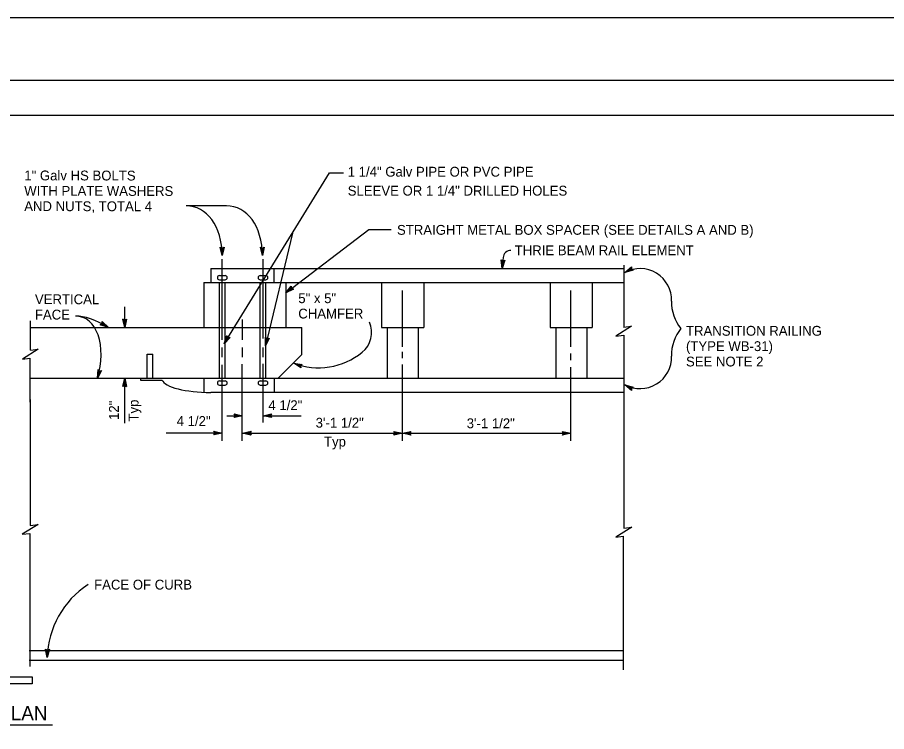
# Model space of a CAD drawing. Extents: x -894 to 866, y -476 to 714.
# Drawn here: x -362 to 257, y 205 to 714 of the extents above; entities that cross this region are included whole.
import ezdxf

# ---------------------------------------------------------------- set-up
doc = ezdxf.new("R2010")
doc.units = 0
for name, color, linetype in [('10 Sheet Format', 7, 'Continuous'), ('56 Stage 3 Anno', 7, 'Continuous'), ('57 Undefined', 7, 'Continuous'), ('60 Nongeo Data', 7, 'Continuous')]:
    doc.layers.add(name, color=color, linetype=linetype)

msp = doc.modelspace()

# ---------------------------------------------------------------- linework, layer by layer
at = {"layer": '10 Sheet Format'}
msp.add_line((-813.45, 643.96), (811.55, 643.96), dxfattribs=at)
for points in [[(-894.04, 713.56), (865.96, 713.56), (865.96, -476.44), (-894.04, -476.44)], [(-863.43, 668.96), (836.57, 668.96), (836.57, -431.04), (-863.43, -431.04)], [(-863.43, 668.96), (836.57, 668.96), (836.57, -431.04), (-863.43, -431.04)]]:
    msp.add_lwpolyline(points, close=True, dxfattribs=at)
at = {"layer": '56 Stage 3 Anno'}
for p, q in [((-214.85, 481.15), (-139.74, 602.93)), ((-139.74, 602.93), (-129.89, 602.93)), ((-213.14, 579.31), (-241.81, 579.31)), ((-166.16, 559.92), (-185.32, 479.6)), ((-170.93, 517.43), (-111.78, 562.51)), ((-111.78, 562.51), (-95.8, 562.51)), ((-217.52, 549.89), (-217.52, 549.89)), ((-216.1, 543.91), (-217.52, 549.89)), ((-217.52, 549.89), (-216.18, 549.11)), ((-217.16, 549.68), (-216.12, 545.3)), ((-216.14, 546.67), (-216.8, 549.47)), ((-216.45, 549.27), (-216.16, 548.05)), ((-216.18, 549.11), (-214.85, 549.93)), ((-216.16, 548.05), (-215.91, 549.28)), ((-215.55, 549.5), (-216.14, 546.67)), ((-216.12, 545.29), (-215.2, 549.71)), ((-214.85, 549.93), (-216.1, 543.91)), ((-214.85, 549.93), (-214.85, 549.93)), ((-188.85, 549.89), (-188.85, 549.89)), ((-187.43, 543.91), (-188.85, 549.89)), ((-188.85, 549.89), (-187.51, 549.11)), ((-188.49, 549.68), (-187.45, 545.3)), ((-187.47, 546.67), (-188.14, 549.47)), ((-187.78, 549.27), (-187.49, 548.05)), ((-187.51, 549.11), (-186.18, 549.93)), ((-187.49, 548.05), (-187.24, 549.28)), ((-186.88, 549.5), (-187.47, 546.67)), ((-187.45, 545.29), (-186.53, 549.71)), ((-186.18, 549.93), (-187.43, 543.91)), ((-186.18, 549.93), (-186.18, 549.93)), ((-216.11, 483.91), (-216.11, 541.41)), ((-216.1, 543.91), (-216.1, 543.91)), ((-187.43, 543.91), (-187.43, 543.91)), ((-187.11, 484.82), (-187.11, 541.41)), ((-16.86, 534.77), (-17.7, 540.86)), ((-17.7, 540.86), (-17.7, 540.86)), ((-17.7, 540.86), (-16.43, 539.96)), ((-16.75, 536.16), (-17.36, 540.6)), ((-16.63, 537.53), (-17.03, 540.39)), ((-15.03, 540.65), (-16.86, 534.77)), ((-15.41, 540.46), (-16.75, 536.15)), ((-16.52, 538.9), (-16.69, 540.13)), ((-15.78, 540.25), (-16.63, 537.53)), ((-16.14, 540.11), (-16.52, 538.9)), ((-16.43, 539.96), (-15.03, 540.65)), ((-15.03, 540.65), (-15.03, 540.65)), ((-16.86, 534.77), (-16.86, 534.77)), ((70.53, 531.92), (75.16, 535.97)), ((76.44, 533.63), (70.53, 531.92)), ((71.75, 532.59), (75.13, 535.54)), ((76.08, 533.83), (71.75, 532.58)), ((72.96, 533.24), (75.14, 535.15)), ((75.7, 534.04), (72.96, 533.24)), ((74.17, 533.91), (75.1, 534.72)), ((75.38, 534.26), (74.17, 533.91)), ((75.16, 535.97), (75.1, 534.42)), ((75.1, 534.42), (76.44, 533.63)), ((75.16, 535.97), (75.16, 535.97)), ((76.44, 533.63), (76.44, 533.63)), ((70.53, 531.92), (70.53, 531.92)), ((-170.93, 517.43), (-166.96, 522.12)), ((-165.34, 520), (-170.93, 517.43)), ((-165.73, 520.15), (-169.83, 518.27)), ((-169.82, 518.28), (-166.93, 521.7)), ((-168.73, 519.1), (-166.86, 521.31)), ((-166.13, 520.3), (-168.73, 519.1)), ((-167.63, 519.94), (-166.83, 520.88)), ((-166.48, 520.46), (-167.63, 519.94)), ((-166.96, 522.12), (-166.96, 522.12)), ((-166.96, 522.12), (-166.79, 520.58)), ((-166.79, 520.58), (-165.34, 520)), ((-165.34, 520), (-165.34, 520)), ((-170.93, 517.43), (-170.93, 517.43)), ((-87.91, 478.87), (-87.91, 519.02)), ((32.09, 479.01), (32.09, 519.02)), ((-285.57, 492.7), (-285.57, 507.43)), ((-302.96, 494.72), (-301.59, 495.43)), ((-299.51, 494.15), (-302.23, 495.1)), ((-301.86, 495.29), (-300.69, 494.88)), ((-301.59, 495.43), (-301.56, 496.99)), ((-300.69, 494.88), (-301.58, 495.75)), ((-298.33, 493.42), (-301.57, 496.58)), ((-301.57, 496.16), (-299.51, 494.15)), ((-301.56, 496.99), (-301.56, 496.99)), ((-301.56, 496.99), (-297.16, 492.7)), ((-286.9, 498.7), (-286.9, 498.7)), ((-284.23, 498.7), (-284.23, 498.7)), ((-201.61, 483.98), (-201.61, 498.36)), ((-302.96, 494.72), (-302.96, 494.72)), ((-297.16, 492.7), (-302.96, 494.72)), ((-302.6, 494.91), (-298.35, 493.42)), ((-297.16, 492.7), (-297.16, 492.7)), ((-285.57, 492.7), (-285.57, 492.7)), ((-214.85, 481.15), (-212.83, 486.96)), ((-210.56, 485.56), (-214.85, 481.15)), ((-214.13, 482.34), (-212.65, 486.57)), ((-210.98, 485.56), (-214.13, 482.33)), ((-213.4, 483.5), (-212.45, 486.24)), ((-211.41, 485.55), (-213.4, 483.5)), ((-212.83, 486.96), (-212.83, 486.96)), ((-212.83, 486.96), (-212.12, 485.58)), ((-212.67, 484.68), (-212.27, 485.85)), ((-211.8, 485.58), (-212.67, 484.68)), ((-212.12, 485.58), (-210.56, 485.56)), ((-210.56, 485.56), (-210.56, 485.56)), ((-185.32, 479.6), (-185.23, 485.74)), ((-182.63, 485.12), (-185.32, 479.6)), ((-185.23, 485.74), (-185.23, 485.74)), ((-185.23, 485.74), (-184.12, 484.66)), ((-185.01, 480.95), (-184.93, 485.43)), ((-183.03, 485), (-185, 480.94)), ((-184.68, 482.29), (-184.63, 485.18)), ((-183.43, 484.85), (-184.68, 482.29)), ((-184.36, 483.63), (-184.34, 484.87)), ((-183.81, 484.76), (-184.36, 483.63)), ((-184.12, 484.66), (-182.63, 485.12)), ((-182.63, 485.12), (-182.63, 485.12)), ((-216.11, 471.64), (-216.11, 478.56)), ((-214.85, 481.15), (-214.85, 481.15)), ((-201.61, 471.64), (-201.61, 478.56)), ((-187.11, 471.64), (-187.11, 478.56)), ((-185.32, 479.6), (-185.32, 479.6)), ((-87.91, 470.89), (-87.91, 475.51)), ((32.09, 469.39), (32.09, 474.2)), ((-216.11, 412.04), (-216.11, 466.25)), ((-201.88, 412.04), (-201.88, 466.68)), ((-187.11, 425.12), (-187.11, 466.83)), ((-160.13, 463.9), (-165.25, 467.29)), ((-165.25, 467.29), (-165.25, 467.29)), ((-165.25, 467.29), (-159.17, 466.39)), ((-160.2, 464.3), (-163.96, 466.8)), ((-163.95, 466.8), (-159.52, 466.14)), ((-160.29, 464.72), (-162.67, 466.3)), ((-162.67, 466.3), (-159.81, 465.88)), ((-160.33, 465.11), (-161.38, 465.81)), ((-161.38, 465.81), (-160.16, 465.63)), ((-159.17, 466.39), (-160.39, 465.43)), ((-160.39, 465.43), (-160.13, 463.9)), ((-159.17, 466.39), (-159.17, 466.39)), ((-87.91, 412.04), (-87.91, 466.31)), ((32.09, 412.04), (32.09, 464.57)), ((-304.99, 456.7), (-304.54, 462.83)), ((-301.98, 462.06), (-304.99, 456.7)), ((-304.26, 462.52), (-304.59, 458.03)), ((-304.59, 458.01), (-302.38, 461.96)), ((-304.54, 462.83), (-304.54, 462.83)), ((-304.54, 462.83), (-303.5, 461.68)), ((-304.19, 459.34), (-303.98, 462.21)), ((-302.78, 461.86), (-304.19, 459.34)), ((-303.7, 461.91), (-303.8, 460.66)), ((-303.8, 460.66), (-303.18, 461.76)), ((-303.5, 461.68), (-301.98, 462.06)), ((-301.98, 462.06), (-301.98, 462.06)), ((-160.13, 463.9), (-160.13, 463.9)), ((-304.99, 456.7), (-304.99, 456.7)), ((-285.57, 424.52), (-285.57, 456.7)), ((-285.57, 456.7), (-285.57, 456.7)), ((75.15, 447.87), (70.53, 451.92)), ((70.53, 451.92), (70.53, 451.92)), ((70.53, 451.92), (76.44, 450.21)), ((-286.91, 450.7), (-286.91, 450.7)), ((-284.24, 450.7), (-284.24, 450.7)), ((75.13, 448.28), (71.74, 451.26)), ((71.76, 451.26), (76.06, 450.01)), ((75.1, 448.71), (72.96, 450.59)), ((72.96, 450.59), (75.74, 449.79)), ((75.11, 449.1), (74.17, 449.93)), ((74.17, 449.93), (75.36, 449.58)), ((76.44, 450.21), (75.1, 449.43)), ((75.1, 449.43), (75.15, 447.87)), ((75.15, 447.87), (75.15, 447.87)), ((76.44, 450.21), (76.44, 450.21)), ((-212.86, 429.93), (-201.61, 429.93)), ((-207.61, 431.27), (-207.61, 431.27)), ((-206.81, 429.93), (-207.61, 431.27)), ((-207.61, 431.27), (-201.61, 429.93)), ((-201.61, 429.93), (-207.61, 428.6)), ((-207.61, 428.6), (-206.81, 429.93)), ((-207.61, 428.6), (-207.61, 428.6)), ((-202.99, 429.93), (-207.4, 430.91)), ((-207.4, 428.95), (-203, 429.92)), ((-207.19, 430.56), (-204.37, 429.93)), ((-204.37, 429.93), (-207.18, 429.31)), ((-205.75, 429.93), (-206.97, 430.2)), ((-206.97, 429.66), (-205.75, 429.93)), ((-201.61, 429.93), (-201.61, 429.93)), ((-187.11, 429.93), (-181.11, 431.26)), ((-187.11, 429.93), (-187.11, 429.93)), ((-181.11, 428.59), (-187.11, 429.93)), ((-187.11, 429.93), (-160.01, 429.93)), ((-185.73, 429.93), (-181.32, 428.94)), ((-181.32, 430.9), (-185.72, 429.93)), ((-184.35, 429.93), (-181.54, 430.55)), ((-181.53, 429.3), (-184.35, 429.93)), ((-181.75, 430.19), (-182.97, 429.92)), ((-182.97, 429.92), (-181.75, 429.65)), ((-181.11, 431.26), (-181.91, 429.93)), ((-181.91, 429.93), (-181.11, 428.59)), ((-181.11, 431.26), (-181.11, 431.26)), ((-181.11, 428.59), (-181.11, 428.59)), ((-216.11, 417.55), (-256.11, 417.55)), ((-221.31, 417.55), (-222.11, 418.89)), ((-222.11, 418.89), (-222.11, 418.89)), ((-222.11, 418.89), (-216.11, 417.55)), ((-216.11, 417.55), (-222.11, 416.22)), ((-222.11, 416.22), (-221.31, 417.55)), ((-222.11, 416.22), (-222.11, 416.22)), ((-221.89, 418.53), (-217.49, 417.55)), ((-217.5, 417.54), (-221.87, 416.58)), ((-218.87, 417.55), (-221.7, 416.92)), ((-221.66, 418.17), (-218.87, 417.55)), ((-221.48, 417.82), (-220.25, 417.55)), ((-220.25, 417.55), (-221.46, 417.28)), ((-216.11, 417.55), (-216.11, 417.55)), ((-201.88, 417.4), (-195.88, 418.73)), ((-201.88, 417.4), (-87.91, 417.4)), ((-195.88, 416.06), (-201.88, 417.4)), ((-201.88, 417.4), (-201.88, 417.4)), ((-201.61, 417.55), (-195.61, 418.88)), ((-195.61, 416.21), (-201.61, 417.55)), ((-201.61, 417.55), (-201.61, 417.55)), ((-196.1, 416.41), (-200.5, 417.39)), ((-200.49, 417.4), (-196.12, 418.37)), ((-195.83, 416.56), (-200.23, 417.55)), ((-200.22, 417.55), (-195.84, 418.52)), ((-199.12, 417.39), (-196.3, 418.02)), ((-196.33, 416.77), (-199.12, 417.39)), ((-198.85, 417.54), (-196.02, 418.17)), ((-196.06, 416.92), (-198.85, 417.54)), ((-197.74, 417.39), (-196.53, 417.66)), ((-196.51, 417.12), (-197.74, 417.39)), ((-197.47, 417.54), (-196.26, 417.81)), ((-196.24, 417.27), (-197.47, 417.54)), ((-195.88, 418.73), (-196.68, 417.4)), ((-196.68, 417.4), (-195.88, 416.06)), ((-195.61, 418.88), (-196.41, 417.55)), ((-196.41, 417.55), (-195.61, 416.21)), ((-195.88, 418.73), (-195.88, 418.73)), ((-195.88, 416.06), (-195.88, 416.06)), ((-195.61, 418.88), (-195.61, 418.88)), ((-195.61, 416.21), (-195.61, 416.21)), ((-93.11, 417.4), (-93.91, 418.74)), ((-93.91, 418.74), (-93.91, 418.74)), ((-93.91, 418.74), (-87.91, 417.4)), ((-87.91, 417.4), (-93.91, 416.07)), ((-93.91, 416.07), (-93.11, 417.4)), ((-93.91, 416.07), (-93.91, 416.07)), ((-93.69, 418.38), (-89.29, 417.4)), ((-89.3, 417.39), (-93.67, 416.42)), ((-90.67, 417.4), (-93.5, 416.77)), ((-93.46, 418.02), (-90.67, 417.4)), ((-93.28, 417.67), (-92.05, 417.4)), ((-92.05, 417.4), (-93.26, 417.13)), ((-87.91, 417.4), (-81.91, 418.73)), ((-87.91, 417.4), (32.09, 417.4)), ((-87.91, 417.4), (-87.91, 417.4)), ((-81.91, 416.06), (-87.91, 417.4)), ((-87.91, 417.4), (-87.91, 417.4)), ((-82.13, 416.41), (-86.53, 417.39)), ((-86.52, 417.4), (-82.14, 418.37)), ((-85.15, 417.39), (-82.32, 418.02)), ((-82.36, 416.77), (-85.15, 417.39)), ((-83.77, 417.39), (-82.56, 417.66)), ((-82.54, 417.12), (-83.77, 417.39)), ((-81.91, 418.73), (-82.71, 417.4)), ((-82.71, 417.4), (-81.91, 416.06)), ((-81.91, 418.73), (-81.91, 418.73)), ((-81.91, 416.06), (-81.91, 416.06)), ((26.89, 417.4), (26.09, 418.74)), ((26.09, 418.74), (26.09, 418.74)), ((26.09, 418.74), (32.09, 417.4)), ((32.09, 417.4), (26.09, 416.07)), ((26.09, 416.07), (26.89, 417.4)), ((26.09, 416.07), (26.09, 416.07)), ((26.31, 418.38), (30.71, 417.4)), ((30.7, 417.39), (26.32, 416.42)), ((29.33, 417.4), (26.5, 416.77)), ((26.54, 418.02), (29.33, 417.4)), ((26.72, 417.67), (27.95, 417.4)), ((27.95, 417.4), (26.74, 417.13)), ((32.09, 417.4), (32.09, 417.4)), ((-340.69, 257.65), (-341.87, 263.68)), ((-341.87, 263.68), (-341.87, 263.68)), ((-341.87, 263.68), (-340.56, 262.85)), ((-340.66, 259.04), (-341.52, 263.44)), ((-340.62, 260.41), (-341.18, 263.25)), ((-340.59, 261.79), (-340.83, 263.01)), ((-339.21, 263.62), (-340.69, 257.65)), ((-339.57, 263.41), (-340.66, 259.03)), ((-339.93, 263.18), (-340.62, 260.41)), ((-340.28, 263.01), (-340.59, 261.79)), ((-340.56, 262.85), (-339.21, 263.62)), ((-339.21, 263.62), (-339.21, 263.62)), ((-340.69, 257.65), (-340.69, 257.65))]:
    msp.add_line(p, q, dxfattribs=at)
for points in [[(-284.23, 498.7), (-285.57, 492.7), (-286.9, 498.7), (-286.54, 498.48), (-285.57, 494.09), (-284.58, 498.48), (-284.94, 498.27), (-285.57, 495.46), (-286.19, 498.27), (-285.84, 498.06), (-285.57, 496.84), (-285.29, 498.06), (-285.57, 497.9), (-286.9, 498.7), (-285.57, 497.9)], [(-286.91, 450.7), (-285.57, 456.7), (-284.24, 450.7), (-284.59, 450.91), (-285.57, 455.31), (-286.55, 450.91), (-286.2, 451.12), (-285.57, 453.93), (-284.95, 451.12), (-285.3, 451.34), (-285.57, 452.55), (-285.84, 451.33), (-285.57, 451.5), (-284.24, 450.7), (-285.57, 451.5)]]:
    msp.add_lwpolyline(points, close=True, dxfattribs=at)
for centre, radius, start, end in [((-10.67, 542.02), 5.57, 89.95688, 174.68777), ((357.73, 507.77), 375.56, 174.68777, 175.87594), ((81.3, 512.25), 22.42, 358.06339, 118.70233), ((133.01, 510.5), 29.31, 178.06339, 219.2795), ((-128.04, 489.21), 18.22, 309.08131, 23.75855), ((133.01, 473.34), 29.31, 140.40989, 181.93661), ((-147.63, 513.33), 49.29, 249.05776, 309.08131), ((81.3, 471.59), 22.42, 241.29767, 1.93661), ((-276.71, 256.08), 64, 123.0903, 178.59134)]:
    msp.add_arc(centre, radius, start, end, dxfattribs=at)
for centre, major_axis, ratio, start_param, end_param in [((-247.42, 534.22), (-10.89, -44.51), 0.660007, 1.947391, 3.316409), ((-218.75, 534.22), (-10.89, -44.51), 0.660007, 1.947391, 3.316409), ((-297.65, 472.66), (30.16, -25.08), 0.422568, 1.893308, 2.705225), ((-327.28, 463.33), (-11.09, -36.84), 0.604548, 1.572657, 3.328037)]:
    msp.add_ellipse(centre, major_axis=major_axis, ratio=ratio, start_param=start_param, end_param=end_param, dxfattribs=at)
at = {"layer": '57 Undefined'}
msp.add_line((-376.28, 209.74), (-336.91, 209.74), dxfattribs=at)
at = {"layer": '60 Nongeo Data'}
for p, q in [((-224.2, 534.7), (69.7, 534.7)), ((-224.11, 524.7), (-224.11, 534.7)), ((-179.11, 524.7), (-179.11, 534.7)), ((69.7, 537.19), (69.7, 492.97)), ((-218.11, 529.7), (-214.11, 529.7)), ((-218.11, 526.7), (-214.11, 526.7)), ((-189.11, 529.7), (-185.11, 529.7)), ((-189.11, 526.7), (-185.11, 526.7)), ((-229.3, 524.7), (69.7, 524.7)), ((-229.3, 524.7), (-229.3, 492.7)), ((-218.11, 456.7), (-218.11, 524.7)), ((-214.11, 456.7), (-214.11, 524.7)), ((-189.11, 456.7), (-189.11, 524.7)), ((-185.11, 456.7), (-185.11, 524.7)), ((-170.94, 524.7), (-170.94, 492.7)), ((-102.69, 524.7), (-102.69, 492.7)), ((-72.69, 524.7), (-72.69, 492.7)), ((15.31, 524.7), (47.31, 524.7)), ((17.31, 524.7), (17.31, 492.7)), ((47.31, 524.7), (47.31, 492.7)), ((-352.77, 497.45), (-352.77, 476.65)), ((-352.77, 492.7), (-258.53, 492.7)), ((-258.53, 492.7), (-159.57, 492.7)), ((-159.57, 473.43), (-159.57, 492.7)), ((-102.69, 492.7), (-72.69, 492.7)), ((-98.69, 492.7), (-98.69, 456.91)), ((-76.69, 492.7), (-76.69, 456.91)), ((17.31, 492.7), (47.31, 492.7)), ((21.31, 492.7), (21.31, 456.91)), ((43.31, 492.7), (43.31, 456.91)), ((69.7, 487.37), (69.7, 444.89)), ((-353.05, 470.94), (-353.05, 439.51)), ((-269.47, 456.74), (-269.47, 473.74)), ((-269.47, 473.74), (-265.47, 473.74)), ((-265.47, 456.74), (-265.47, 473.74)), ((-159.57, 473.43), (-176.31, 456.7)), ((-353.18, 456.7), (-176.31, 456.7)), ((-274.25, 456.74), (-274.25, 455.32)), ((-274.25, 455.32), (-259.07, 455.32)), ((-229.3, 456.7), (-229.3, 446.58)), ((-218.11, 454.7), (-214.11, 454.7)), ((-189.11, 454.7), (-185.11, 454.7)), ((-179.11, 456.7), (-179.11, 446.7)), ((-176.31, 456.7), (69.7, 456.7)), ((-224.2, 446.7), (69.7, 446.7)), ((-218.11, 451.7), (-214.11, 451.7)), ((-189.11, 451.7), (-185.11, 451.7)), ((-352.91, 441.46), (-352.91, 351.82)), ((69.7, 444.89), (69.7, 349.88)), ((-353.19, 346.12), (-353.19, 251.35)), ((69.38, 344.18), (69.38, 248.97)), ((-353.49, 262.6), (69.38, 262.6)), ((-353.49, 255.91), (69.38, 255.91)), ((-372.52, 243.96), (-351.43, 243.96)), ((-351.43, 243.96), (-351.43, 241.46)), ((-351.43, 241.46), (-351.43, 238.96)), ((-351.43, 238.96), (-372.53, 238.96))]:
    msp.add_line(p, q, dxfattribs=at)
for points in [[(69.6, 493), (75.26, 493.71), (63.93, 486.63), (69.69, 487.35)], [(-352.73, 476.65), (-347.07, 477.35), (-358.4, 470.28), (-353.05, 470.94)], [(-352.87, 351.82), (-347.21, 352.53), (-358.54, 345.45), (-353.19, 346.12)], [(69.7, 349.88), (75.36, 350.59), (64.03, 343.51), (69.38, 344.18)]]:
    msp.add_lwpolyline(points, dxfattribs=at)
for centre, start, end in [((-218.11, 528.2), 90, 270), ((-214.11, 528.2), 270, 90), ((-189.11, 528.2), 90, 270), ((-185.11, 528.2), 270, 90), ((-218.11, 453.2), 90, 270), ((-214.11, 453.2), 270, 90), ((-189.11, 453.2), 90, 270), ((-185.11, 453.2), 270, 90)]:
    msp.add_arc(centre, 1.5, start, end, dxfattribs=at)
msp.add_ellipse((-224.31, 456.48), major_axis=(-35, 0), ratio=0.285714, start_param=0.116133, end_param=1.570796, dxfattribs=at)

# ---------------------------------------------------------------- texts
at = {"layer": '57 Undefined'}
for s, height, p in [('1 1/4" Galv PIPE OR PVC PIPE', 7, (-126.82, 600.15)), ('SLEEVE OR 1 1/4" DRILLED HOLES', 7, (-126.82, 586.65)), ('STRAIGHT METAL BOX SPACER (SEE DETAILS A AND B)', 7, (-91.73, 558.75)), ('THRIE BEAM RAIL ELEMENT', 7, (-7.94, 544.18)), ('5" x 5"', 7, (-162.01, 510.07)), ('CHAMFER', 7, (-162.01, 499.13)), ('TRANSITION RAILING', 7, (113.99, 486.86)), ('(TYPE WB-31)', 7, (113.99, 475.93)), ('SEE NOTE 2', 7, (113.99, 464.99)), ('4 1/2"', 7, (-183.26, 433.89)), ('4 1/2"', 7, (-248.57, 422.62)), ('3\'-1 1/2"', 7, (-149.63, 421.4)), ('3\'-1 1/2"', 7, (-42.12, 421.02)), ('Typ', 7, (-143.69, 407.96)), ('FACE OF CURB', 7, (-307.35, 306.12)), ('PLAN', 10, (-375.53, 213.08))]:
    msp.add_text(s, height=height, dxfattribs=at).set_placement(p)
for s, rotation, p in [('1" Galv HS BOLTS', 359.92428, (-357.07, 597.51)), ('WITH PLATE WASHERS', 359.92428, (-357.09, 586.57)), ('AND NUTS, TOTAL 4', 359.92428, (-357.1, 575.63)), ('VERTICAL', 359.92428, (-349.48, 509.36)), ('FACE', 359.92428, (-349.5, 498.42)), ('12"', 90, (-289.74, 426.88)), ('Typ', 90, (-275.74, 425.79))]:
    msp.add_text(s, height=7, rotation=rotation, dxfattribs=at).set_placement(p)

doc.saveas('drawing.dxf')
